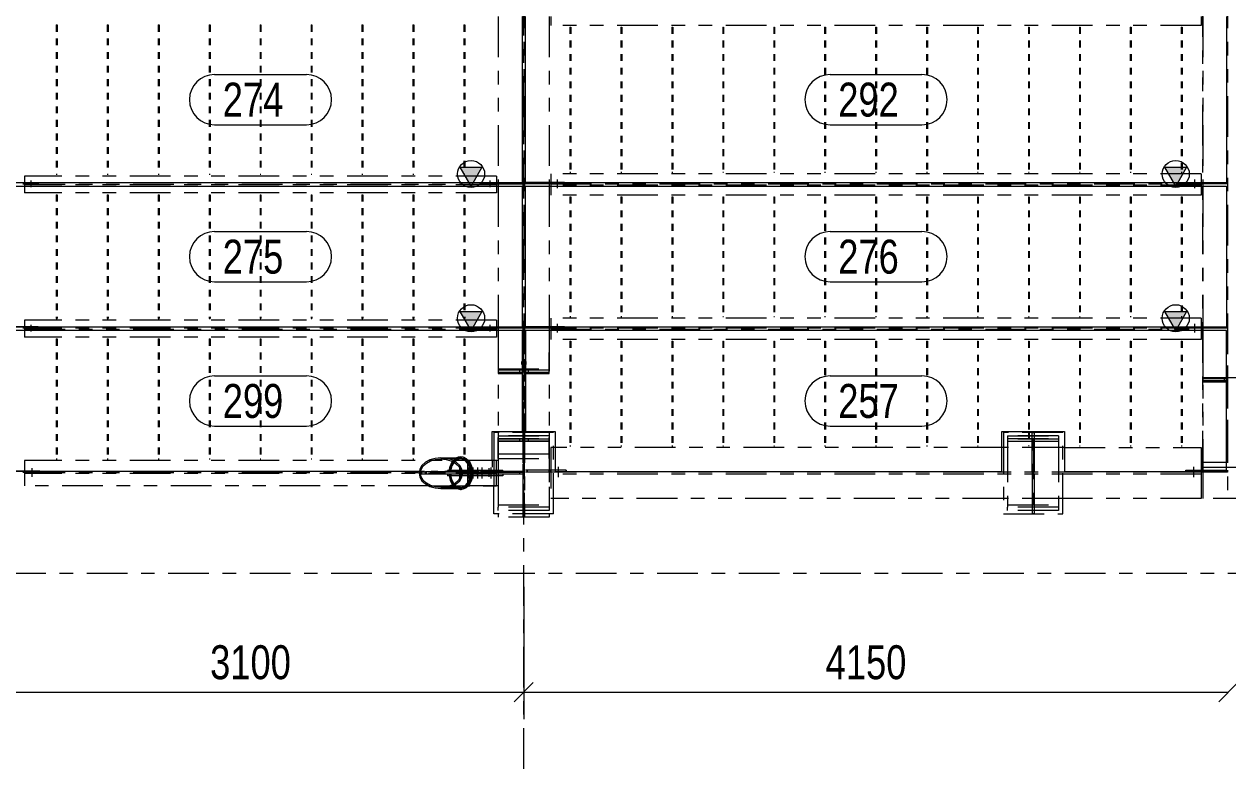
# Model space of a CAD drawing. Header units: millimetres. Extents: x 6786 to 7380, y -302 to 118.
# Drawn here: x 7054.7 to 7143.4, y -234.1 to -179.2 of the extents above; entities that cross this region are included whole.
import ezdxf

# ---------------------------------------------------------------- set-up
doc = ezdxf.new("R2010")
doc.units = ezdxf.units.MM
for name, pattern in [('XKITLINE00', [0]), ('XKITLINE02', [4, 2, -2]), ('XKITLINE03', [6, 3, -1, 1, -1]), ('XKITLINE04', [3, 0.5, -0.5, 0.5, -0.5, 0.5, -0.5]), ('XKITLINE05', [8, 3, -1, 1, -1, 1, -1])]:
    doc.linetypes.add(name, pattern=pattern)
for name, color, linetype, lineweight in [('Bolt', 7, 'Continuous', 0), ('Part', 2, 'Continuous', 0), ('PartMark', 3, 'Continuous', 0), ('S-GRID', 1, 'Continuous', 0), ('Z-DIMENSIONS', 1, 'Continuous', 0)]:
    doc.layers.add(name, color=color, linetype=linetype, lineweight=lineweight)
doc.styles.add('Arial', font='arial.ttf')

msp = doc.modelspace()

# ---------------------------------------------------------------- hatches: boundary and pattern name
at = {"layer": 'Part'}
for points in [[(7086.834, -189.755), (7088.434, -189.755), (7087.634, -191.155)], [(7138.709, -189.755), (7140.309, -189.755), (7139.509, -191.155)], [(7086.834, -200.38), (7088.434, -200.38), (7087.634, -201.78)], [(7138.709, -200.38), (7140.309, -200.38), (7139.509, -201.78)]]:
    msp.add_hatch(color=7, dxfattribs=at).paths.add_polyline_path(points, flags=17)

# ---------------------------------------------------------------- linework, layer by layer
at = {"layer": 'Bolt', "color": 6, "linetype": 'XKITLINE02', "lineweight": 0}
for p, q in [((7055.259, -191.23), (7055.259, -190.73)), ((7055.259, -191.23), (7055.259, -190.73)), ((7089.009, -190.73), (7089.009, -191.23)), ((7089.009, -190.73), (7089.009, -191.23)), ((7094.009, -191.292), (7094.009, -190.667)), ((7094.009, -191.292), (7094.009, -190.667)), ((7140.884, -190.667), (7140.884, -191.292)), ((7140.884, -190.667), (7140.884, -191.292)), ((7055.259, -201.855), (7055.259, -201.355)), ((7055.259, -201.855), (7055.259, -201.355)), ((7089.009, -201.355), (7089.009, -201.855)), ((7089.009, -201.355), (7089.009, -201.855)), ((7094.009, -201.917), (7094.009, -201.292)), ((7094.009, -201.917), (7094.009, -201.292)), ((7140.884, -201.292), (7140.884, -201.917)), ((7140.884, -201.292), (7140.884, -201.917)), ((7055.321, -212.542), (7055.321, -211.917)), ((7055.321, -212.542), (7055.321, -211.917)), ((7055.321, -212.542), (7055.321, -211.917)), ((7088.946, -211.917), (7088.946, -212.542)), ((7088.946, -211.917), (7088.946, -212.542)), ((7088.946, -211.917), (7088.946, -212.542)), ((7094.071, -212.58), (7094.071, -211.83)), ((7094.071, -212.58), (7094.071, -211.83)), ((7094.071, -212.58), (7094.071, -211.83)), ((7094.071, -212.58), (7094.071, -211.83)), ((7140.821, -211.83), (7140.821, -212.58)), ((7140.821, -211.83), (7140.821, -212.58)), ((7140.821, -211.83), (7140.821, -212.58)), ((7140.821, -211.83), (7140.821, -212.58))]:
    msp.add_line(p, q, dxfattribs=at)
at = {"layer": 'Bolt', "color": 7, "linetype": 'XKITLINE02', "lineweight": 0}
for p, q in [((7086.792, -211.874), (7086.792, -212.686)), ((7087.45, -211.874), (7087.45, -212.686))]:
    msp.add_line(p, q, dxfattribs=at)
at = {"layer": 'Bolt', "color": 7, "linetype": 'XKITLINE00', "lineweight": 0}
for p, q in [((7087.773, -211.874), (7087.773, -212.686)), ((7088.107, -211.874), (7088.107, -212.686)), ((7088.43, -211.874), (7088.43, -212.686)), ((7089.087, -211.874), (7089.087, -212.686))]:
    msp.add_line(p, q, dxfattribs=at)
at = {"layer": 'Part', "color": 6, "linetype": 'XKITLINE05', "lineweight": 0}
for p, q in [((7141.509, -212.155), (7141.509, -176.03)), ((7091.44, -176.53), (7091.44, -215.53)), ((7091.577, -176.53), (7091.577, -215.53)), ((7143.315, -176.53), (7143.315, -214.155)), ((7089.634, -178.655), (7089.634, -190.905)), ((7093.384, -178.655), (7093.384, -190.905)), ((7093.509, -178.655), (7093.509, -179.311)), ((7141.384, -178.655), (7141.384, -179.311)), ((7141.509, -178.655), (7141.509, -190.905)), ((7141.384, -179.311), (7093.509, -179.311)), ((7054.759, -190.405), (7054.759, -190.995)), ((7089.509, -190.405), (7054.759, -190.405)), ((7089.509, -190.405), (7089.509, -190.995)), ((7093.509, -190.249), (7093.509, -190.992)), ((7141.384, -190.249), (7093.509, -190.249)), ((7141.384, -190.249), (7141.384, -190.992)), ((7055.759, -190.895), (7052.827, -190.895)), ((7054.759, -190.995), (7054.637, -190.995)), ((7054.759, -190.905), (7054.759, -191.155)), ((7054.759, -190.995), (7089.509, -190.995)), ((7055.759, -190.995), (7054.759, -190.995)), ((7089.509, -191.064), (7054.759, -191.064)), ((7054.759, -191.155), (7054.759, -191.655)), ((7055.759, -190.895), (7055.759, -190.995)), ((7055.759, -190.995), (7055.759, -190.895)), ((7088.509, -190.895), (7091.44, -190.895)), ((7088.509, -190.995), (7088.509, -190.895)), ((7088.509, -190.995), (7088.509, -190.895)), ((7089.509, -190.995), (7088.509, -190.995)), ((7089.509, -190.905), (7089.509, -191.155)), ((7089.591, -190.995), (7089.509, -190.995)), ((7089.509, -191.155), (7089.509, -191.655)), ((7089.571, -190.895), (7089.571, -190.905)), ((7089.571, -190.905), (7089.571, -190.995)), ((7089.622, -190.995), (7089.591, -190.995)), ((7089.634, -190.995), (7089.591, -190.995)), ((7089.631, -190.995), (7089.622, -190.995)), ((7089.634, -190.995), (7089.631, -190.995)), ((7089.634, -190.995), (7089.634, -190.895)), ((7089.634, -190.895), (7089.634, -190.995)), ((7089.634, -190.895), (7089.634, -190.995)), ((7089.634, -190.905), (7089.634, -191.155)), ((7091.44, -190.995), (7089.634, -190.995)), ((7089.634, -191.155), (7089.634, -201.53)), ((7091.252, -190.995), (7091.252, -190.895)), ((7091.252, -190.995), (7091.252, -190.895)), ((7091.44, -190.895), (7091.44, -190.995)), ((7091.577, -190.892), (7091.577, -190.992)), ((7094.509, -190.892), (7091.577, -190.892)), ((7093.427, -190.992), (7091.577, -190.992)), ((7091.765, -190.992), (7091.765, -190.892)), ((7091.765, -190.992), (7091.765, -190.892)), ((7093.384, -190.892), (7093.384, -190.992)), ((7093.384, -190.992), (7093.384, -190.892)), ((7093.384, -190.892), (7093.384, -190.992)), ((7093.384, -190.992), (7093.384, -190.892)), ((7093.384, -190.905), (7093.384, -191.155)), ((7093.446, -190.992), (7093.384, -190.992)), ((7093.384, -191.155), (7093.384, -201.53)), ((7093.446, -190.892), (7093.446, -190.905)), ((7093.446, -190.905), (7093.446, -190.992)), ((7093.509, -190.992), (7093.446, -190.992)), ((7093.509, -190.905), (7093.509, -191.155)), ((7093.509, -190.992), (7141.384, -190.992)), ((7094.509, -190.992), (7093.509, -190.992)), ((7141.384, -191.067), (7093.509, -191.067)), ((7093.509, -191.155), (7093.509, -191.811)), ((7094.509, -190.892), (7094.509, -190.992)), ((7094.509, -190.992), (7094.509, -190.892)), ((7140.384, -190.892), (7143.315, -190.892)), ((7140.384, -190.892), (7140.384, -190.992)), ((7140.384, -190.992), (7140.384, -190.892)), ((7141.384, -190.992), (7140.384, -190.992)), ((7141.384, -190.905), (7141.384, -191.155)), ((7141.466, -190.992), (7141.384, -190.992)), ((7141.384, -191.155), (7141.384, -191.811)), ((7141.446, -190.892), (7141.446, -190.992)), ((7141.446, -190.905), (7141.446, -190.992)), ((7141.466, -190.992), (7141.497, -190.992)), ((7141.506, -190.992), (7141.497, -190.992)), ((7141.497, -190.992), (7141.506, -190.992)), ((7141.509, -190.992), (7141.506, -190.992)), ((7141.509, -190.992), (7141.509, -190.892)), ((7141.509, -190.892), (7141.509, -190.992)), ((7141.509, -190.892), (7141.509, -190.992)), ((7141.509, -190.992), (7141.509, -190.892)), ((7141.509, -190.905), (7141.509, -191.155)), ((7143.315, -190.992), (7141.509, -190.992)), ((7141.509, -191.155), (7141.509, -201.53)), ((7143.127, -190.992), (7143.127, -190.892)), ((7143.127, -190.992), (7143.127, -190.892)), ((7143.315, -190.892), (7143.315, -190.992)), ((7089.509, -191.655), (7054.759, -191.655)), ((7141.384, -191.811), (7093.509, -191.811)), ((7089.509, -201.03), (7054.759, -201.03)), ((7054.759, -201.03), (7054.759, -201.53)), ((7089.509, -201.03), (7089.509, -201.53)), ((7141.384, -200.874), (7093.509, -200.874)), ((7093.509, -200.874), (7093.509, -201.53)), ((7141.384, -200.874), (7141.384, -201.53)), ((7055.759, -201.52), (7052.827, -201.52)), ((7054.759, -201.62), (7054.637, -201.62)), ((7054.759, -201.53), (7054.759, -201.78)), ((7089.509, -201.62), (7054.759, -201.62)), ((7055.759, -201.62), (7054.759, -201.62)), ((7054.759, -201.689), (7089.509, -201.689)), ((7054.759, -201.78), (7054.759, -202.28)), ((7055.759, -201.52), (7055.759, -201.62)), ((7055.759, -201.62), (7055.759, -201.52)), ((7088.509, -201.52), (7091.44, -201.52)), ((7088.509, -201.62), (7088.509, -201.52)), ((7088.509, -201.62), (7088.509, -201.52)), ((7089.509, -201.62), (7088.509, -201.62)), ((7089.509, -201.53), (7089.509, -201.78)), ((7089.591, -201.62), (7089.509, -201.62)), ((7089.509, -201.78), (7089.509, -202.28)), ((7089.571, -201.52), (7089.571, -201.53)), ((7089.571, -201.53), (7089.571, -201.62)), ((7089.622, -201.62), (7089.591, -201.62)), ((7089.634, -201.62), (7089.591, -201.62)), ((7089.631, -201.62), (7089.622, -201.62)), ((7089.634, -201.62), (7089.631, -201.62)), ((7089.634, -201.62), (7089.634, -201.52)), ((7089.634, -201.52), (7089.634, -201.62)), ((7089.634, -201.52), (7089.634, -201.62)), ((7089.634, -201.53), (7089.634, -201.78)), ((7091.44, -201.62), (7089.634, -201.62)), ((7089.634, -201.78), (7089.634, -209.217)), ((7091.252, -201.62), (7091.252, -201.52)), ((7091.252, -201.62), (7091.252, -201.52)), ((7091.44, -201.52), (7091.44, -201.62)), ((7091.577, -201.517), (7091.577, -201.617)), ((7094.509, -201.517), (7091.577, -201.517)), ((7093.427, -201.617), (7091.577, -201.617)), ((7091.765, -201.617), (7091.765, -201.517)), ((7091.765, -201.617), (7091.765, -201.517)), ((7093.384, -201.517), (7093.384, -201.617)), ((7093.384, -201.617), (7093.384, -201.517)), ((7093.384, -201.517), (7093.384, -201.617)), ((7093.384, -201.617), (7093.384, -201.517)), ((7093.384, -201.53), (7093.384, -201.78)), ((7093.446, -201.617), (7093.384, -201.617)), ((7093.384, -201.78), (7093.384, -209.217)), ((7093.446, -201.517), (7093.446, -201.53)), ((7093.446, -201.53), (7093.446, -201.617)), ((7093.509, -201.617), (7093.446, -201.617)), ((7093.509, -201.53), (7093.509, -201.78)), ((7141.384, -201.617), (7093.509, -201.617)), ((7094.509, -201.617), (7093.509, -201.617)), ((7093.509, -201.692), (7141.384, -201.692)), ((7093.509, -201.78), (7093.509, -202.436)), ((7094.509, -201.517), (7094.509, -201.617)), ((7094.509, -201.617), (7094.509, -201.517)), ((7140.384, -201.517), (7143.315, -201.517)), ((7140.384, -201.517), (7140.384, -201.617)), ((7140.384, -201.617), (7140.384, -201.517)), ((7141.384, -201.617), (7140.384, -201.617)), ((7141.384, -201.53), (7141.384, -201.78)), ((7141.466, -201.617), (7141.384, -201.617)), ((7141.384, -201.78), (7141.384, -202.436)), ((7141.446, -201.517), (7141.446, -201.617)), ((7141.446, -201.53), (7141.446, -201.617)), ((7141.466, -201.617), (7141.497, -201.617)), ((7141.506, -201.617), (7141.497, -201.617)), ((7141.497, -201.617), (7141.506, -201.617)), ((7141.509, -201.617), (7141.506, -201.617)), ((7141.509, -201.617), (7141.509, -201.517)), ((7141.509, -201.517), (7141.509, -201.617)), ((7141.509, -201.517), (7141.509, -201.617)), ((7141.509, -201.617), (7141.509, -201.517)), ((7141.509, -201.53), (7141.509, -201.78)), ((7143.315, -201.617), (7141.509, -201.617)), ((7141.509, -201.78), (7141.509, -212.155)), ((7143.127, -201.617), (7143.127, -201.517)), ((7143.127, -201.617), (7143.127, -201.517)), ((7143.315, -201.517), (7143.315, -201.617)), ((7089.509, -202.28), (7054.759, -202.28)), ((7141.384, -202.436), (7093.509, -202.436)), ((7089.634, -203.389), (7089.634, -204.939)), ((7091.446, -203.72), (7091.446, -210.884)), ((7091.571, -210.884), (7091.571, -203.72)), ((7093.384, -204.939), (7093.384, -203.389)), ((7089.634, -204.609), (7093.384, -204.609)), ((7091.44, -204.712), (7089.634, -204.712)), ((7089.634, -204.712), (7089.634, -204.837)), ((7091.19, -204.712), (7091.19, -204.837)), ((7091.346, -204.05), (7091.346, -204.278)), ((7091.446, -204.205), (7091.346, -204.205)), ((7091.44, -204.837), (7091.44, -204.712)), ((7091.446, -204.05), (7091.446, -204.278)), ((7091.571, -204.05), (7091.571, -204.278)), ((7091.671, -204.205), (7091.571, -204.205)), ((7093.384, -204.712), (7091.577, -204.712)), ((7091.577, -204.712), (7091.577, -204.837)), ((7091.671, -204.05), (7091.671, -204.278)), ((7091.827, -204.712), (7091.827, -204.837)), ((7093.384, -204.837), (7093.384, -204.712)), ((7141.509, -204.014), (7141.509, -205.564)), ((7143.221, -204.675), (7143.221, -204.903)), ((7143.321, -204.345), (7143.321, -211.509)), ((7143.321, -204.675), (7143.321, -204.903)), ((7089.634, -204.837), (7091.44, -204.837)), ((7089.634, -204.939), (7091.446, -204.939)), ((7091.571, -204.939), (7093.384, -204.939)), ((7091.577, -204.837), (7093.384, -204.837)), ((7141.509, -205.234), (7145.259, -205.234)), ((7143.315, -205.337), (7141.509, -205.337)), ((7141.509, -205.337), (7141.509, -205.462)), ((7141.509, -205.462), (7143.315, -205.462)), ((7141.509, -205.564), (7143.321, -205.564)), ((7143.065, -205.337), (7143.065, -205.462)), ((7143.321, -204.83), (7143.221, -204.83)), ((7143.315, -205.462), (7143.315, -205.337)), ((7089.321, -209.28), (7089.321, -211.342)), ((7093.696, -209.28), (7089.321, -209.28)), ((7089.634, -209.217), (7089.634, -209.28)), ((7089.634, -209.28), (7089.634, -215.28)), ((7089.634, -209.53), (7089.634, -209.546)), ((7093.384, -209.53), (7089.634, -209.53)), ((7089.634, -209.546), (7093.384, -209.546)), ((7089.634, -209.546), (7089.634, -209.955)), ((7089.634, -209.546), (7089.634, -209.955)), ((7089.634, -211.214), (7089.634, -209.664)), ((7089.634, -209.721), (7093.384, -209.721)), ((7093.384, -209.78), (7089.634, -209.78)), ((7091.44, -209.78), (7089.634, -209.78)), ((7089.634, -209.78), (7089.634, -209.905)), ((7089.634, -209.905), (7091.44, -209.905)), ((7091.471, -209.955), (7089.634, -209.955)), ((7089.634, -209.955), (7089.634, -212.08)), ((7091.19, -209.78), (7091.19, -209.905)), ((7091.44, -209.905), (7091.44, -209.78)), ((7091.471, -214.605), (7091.471, -209.721)), ((7091.471, -209.721), (7091.546, -209.721)), ((7091.546, -209.955), (7091.471, -209.955)), ((7091.471, -209.955), (7091.546, -209.955)), ((7091.546, -209.721), (7091.546, -214.605)), ((7093.384, -209.955), (7091.546, -209.955)), ((7093.384, -209.78), (7091.577, -209.78)), ((7091.577, -209.78), (7091.577, -209.905)), ((7091.577, -209.905), (7093.384, -209.905)), ((7091.827, -209.78), (7091.827, -209.905)), ((7093.384, -209.217), (7093.384, -209.28)), ((7093.384, -209.28), (7093.384, -215.28)), ((7093.384, -209.53), (7093.384, -209.546)), ((7093.384, -209.546), (7093.384, -209.721)), ((7093.384, -209.546), (7093.384, -209.955)), ((7093.384, -211.214), (7093.384, -209.664)), ((7093.384, -209.721), (7093.384, -209.955)), ((7093.384, -209.905), (7093.384, -209.78)), ((7093.384, -209.955), (7093.384, -214.605)), ((7093.696, -215.28), (7093.696, -209.28)), ((7126.821, -209.28), (7126.821, -215.28)), ((7131.196, -209.28), (7126.821, -209.28)), ((7127.134, -209.53), (7127.134, -209.546)), ((7130.884, -209.53), (7127.134, -209.53)), ((7127.134, -209.546), (7130.884, -209.546)), ((7127.134, -209.546), (7127.134, -209.955)), ((7127.134, -209.546), (7127.134, -209.955)), ((7127.134, -209.721), (7130.884, -209.721)), ((7130.884, -209.78), (7127.134, -209.78)), ((7128.971, -209.955), (7127.134, -209.955)), ((7127.134, -209.955), (7127.134, -214.605)), ((7128.934, -212.211), (7128.934, -209.28)), ((7128.934, -209.28), (7129.084, -209.28)), ((7128.971, -214.605), (7128.971, -209.721)), ((7128.971, -209.721), (7129.046, -209.721)), ((7129.046, -209.955), (7128.971, -209.955)), ((7128.971, -209.955), (7129.046, -209.955)), ((7129.046, -209.721), (7129.046, -214.605)), ((7130.884, -209.955), (7129.046, -209.955)), ((7129.084, -209.28), (7129.084, -212.211)), ((7130.884, -209.53), (7130.884, -209.546)), ((7130.884, -209.546), (7130.884, -209.721)), ((7130.884, -209.546), (7130.884, -209.955)), ((7130.884, -209.721), (7130.884, -209.955)), ((7130.884, -209.955), (7130.884, -214.605)), ((7131.196, -215.28), (7131.196, -209.28)), ((7091.446, -210.884), (7089.634, -210.884)), ((7093.384, -210.884), (7091.571, -210.884)), ((7093.509, -210.405), (7093.509, -214.155)), ((7093.696, -210.405), (7093.509, -210.405)), ((7093.821, -210.405), (7093.696, -210.405)), ((7126.696, -210.405), (7093.821, -210.405)), ((7126.821, -210.405), (7126.696, -210.405)), ((7131.196, -210.405), (7126.821, -210.405)), ((7129.084, -210.405), (7128.934, -210.405)), ((7131.321, -210.405), (7131.196, -210.405)), ((7131.321, -210.405), (7141.384, -210.405)), ((7141.384, -210.405), (7141.384, -212.211)), ((7141.509, -211.839), (7141.509, -210.289)), ((7054.759, -211.342), (7054.759, -212.239)), ((7089.509, -211.342), (7054.759, -211.342)), ((7084.017, -211.717), (7083.857, -211.989)), ((7083.96, -212.008), (7084.11, -211.755)), ((7084.272, -211.484), (7084.017, -211.717)), ((7084.11, -211.755), (7084.348, -211.537)), ((7084.604, -211.306), (7084.272, -211.484)), ((7084.348, -211.537), (7084.658, -211.371)), ((7084.991, -211.193), (7084.604, -211.306)), ((7084.658, -211.371), (7085.019, -211.266)), ((7085.407, -211.155), (7084.991, -211.193)), ((7085.019, -211.266), (7085.407, -211.23)), ((7085.407, -211.155), (7086.861, -211.155)), ((7085.822, -211.193), (7085.407, -211.155)), ((7085.407, -211.23), (7085.794, -211.266)), ((7086.861, -211.23), (7085.407, -211.23)), ((7085.794, -211.266), (7086.155, -211.371)), ((7086.209, -211.306), (7085.822, -211.193)), ((7086.042, -212.008), (7086.103, -211.759)), ((7086.095, -212.013), (7086.157, -211.759)), ((7086.099, -211.989), (7086.178, -211.717)), ((7086.204, -211.532), (7086.103, -211.759)), ((7086.224, -211.755), (7086.15, -212.008)), ((7086.155, -211.371), (7086.466, -211.537)), ((7086.157, -211.759), (7086.257, -211.532)), ((7086.178, -211.717), (7086.304, -211.484)), ((7086.337, -211.342), (7086.204, -211.532)), ((7086.541, -211.484), (7086.209, -211.306)), ((7086.341, -211.537), (7086.224, -211.755)), ((7086.257, -211.532), (7086.39, -211.342)), ((7086.304, -211.484), (7086.467, -211.306)), ((7086.496, -211.199), (7086.337, -211.342)), ((7086.382, -211.492), (7086.341, -211.537)), ((7086.493, -211.371), (7086.382, -211.492)), ((7086.39, -211.342), (7086.55, -211.199)), ((7086.466, -211.537), (7086.704, -211.755)), ((7086.467, -211.306), (7086.657, -211.193)), ((7086.671, -211.266), (7086.493, -211.371)), ((7086.496, -211.199), (7086.507, -211.193)), ((7086.584, -211.155), (7086.507, -211.193)), ((7086.796, -211.717), (7086.541, -211.484)), ((7086.55, -211.199), (7086.728, -211.11)), ((7086.674, -211.11), (7086.584, -211.155)), ((7086.657, -211.193), (7086.861, -211.155)), ((7086.861, -211.23), (7086.671, -211.266)), ((7086.861, -211.08), (7086.674, -211.11)), ((7086.704, -211.755), (7086.853, -212.008)), ((7086.728, -211.11), (7086.915, -211.08)), ((7086.957, -211.989), (7086.796, -211.717)), ((7086.861, -211.08), (7086.915, -211.08)), ((7087.049, -211.11), (7086.861, -211.08)), ((7086.861, -211.155), (7087.066, -211.193)), ((7087.052, -211.266), (7086.861, -211.23)), ((7086.915, -211.08), (7087.102, -211.11)), ((7087.226, -211.199), (7087.049, -211.11)), ((7087.229, -211.371), (7087.052, -211.266)), ((7087.066, -211.193), (7087.256, -211.306)), ((7087.102, -211.11), (7087.28, -211.199)), ((7087.386, -211.342), (7087.226, -211.199)), ((7087.382, -211.537), (7087.229, -211.371)), ((7087.256, -211.306), (7087.419, -211.484)), ((7087.28, -211.199), (7087.439, -211.342)), ((7087.499, -211.755), (7087.382, -211.537)), ((7087.384, -213.217), (7087.384, -211.342)), ((7087.384, -211.342), (7087.386, -211.342)), ((7087.44, -211.342), (7087.384, -211.342)), ((7087.519, -211.532), (7087.386, -211.342)), ((7087.419, -211.484), (7087.544, -211.717)), ((7087.439, -211.342), (7087.573, -211.532)), ((7089.634, -211.342), (7087.44, -211.342)), ((7087.572, -212.008), (7087.499, -211.755)), ((7087.619, -211.759), (7087.519, -211.532)), ((7087.544, -211.717), (7087.623, -211.989)), ((7087.573, -211.532), (7087.673, -211.759)), ((7087.682, -212.013), (7087.619, -211.759)), ((7087.673, -211.759), (7087.735, -212.013)), ((7089.321, -211.342), (7089.321, -213.217)), ((7089.509, -213.217), (7089.509, -211.342)), ((7089.634, -211.214), (7093.384, -211.214)), ((7089.634, -211.342), (7089.634, -212.08)), ((7143.321, -211.509), (7141.509, -211.509)), ((7055.884, -212.139), (7052.827, -212.139)), ((7054.759, -212.239), (7054.634, -212.239)), ((7054.759, -212.155), (7054.759, -213.217)), ((7054.759, -212.239), (7089.509, -212.239)), ((7055.884, -212.239), (7054.759, -212.239)), ((7089.509, -212.32), (7054.759, -212.32)), ((7055.884, -212.139), (7055.884, -212.239)), ((7055.884, -212.239), (7055.884, -212.139)), ((7083.857, -211.989), (7083.802, -212.28)), ((7083.802, -212.28), (7083.857, -212.571)), ((7083.857, -212.571), (7084.017, -212.842)), ((7083.909, -212.28), (7083.96, -212.008)), ((7083.96, -212.552), (7083.909, -212.28)), ((7084.11, -212.805), (7083.96, -212.552)), ((7083.983, -212.205), (7083.983, -212.355)), ((7084.332, -212.205), (7083.983, -212.205)), ((7084.332, -212.355), (7083.983, -212.355)), ((7084.272, -212.28), (7084.28, -212.192)), ((7084.28, -212.367), (7084.272, -212.28)), ((7084.333, -212.192), (7084.28, -212.192)), ((7084.333, -212.367), (7084.28, -212.367)), ((7084.333, -212.192), (7084.325, -212.28)), ((7084.325, -212.28), (7084.333, -212.367)), ((7087.635, -212.205), (7084.332, -212.205)), ((7087.635, -212.355), (7084.332, -212.355)), ((7086.133, -212.192), (7084.333, -212.192)), ((7086.133, -212.367), (7084.333, -212.367)), ((7084.762, -212.355), (7084.762, -212.205)), ((7087.74, -212.08), (7085.908, -212.08)), ((7085.908, -212.192), (7085.908, -212.08)), ((7085.908, -212.205), (7085.908, -212.192)), ((7088.099, -212.205), (7085.908, -212.205)), ((7085.908, -212.355), (7085.908, -212.367)), ((7088.099, -212.355), (7085.908, -212.355)), ((7085.908, -212.367), (7085.908, -212.48)), ((7087.74, -212.48), (7085.908, -212.48)), ((7086.027, -212.192), (7086.041, -212.013)), ((7086.133, -212.192), (7086.027, -212.192)), ((7086.027, -212.367), (7086.041, -212.547)), ((7086.133, -212.367), (7086.027, -212.367)), ((7086.041, -212.013), (7086.042, -212.008)), ((7086.041, -212.547), (7086.103, -212.8)), ((7086.08, -212.192), (7086.095, -212.013)), ((7086.095, -212.547), (7086.08, -212.367)), ((7086.081, -212.192), (7086.099, -211.989)), ((7086.099, -212.571), (7086.081, -212.367)), ((7086.157, -212.8), (7086.095, -212.547)), ((7086.178, -212.842), (7086.099, -212.571)), ((7086.15, -212.008), (7086.133, -212.192)), ((7086.888, -212.192), (7086.133, -212.192)), ((7086.133, -212.367), (7086.15, -212.552)), ((7086.888, -212.367), (7086.133, -212.367)), ((7086.15, -212.552), (7086.224, -212.805)), ((7086.853, -212.552), (7086.704, -212.805)), ((7089.08, -212.205), (7086.714, -212.205)), ((7086.714, -212.355), (7086.714, -212.205)), ((7089.08, -212.355), (7086.714, -212.355)), ((7086.796, -212.842), (7086.957, -212.571)), ((7086.8, -212.355), (7086.8, -212.205)), ((7086.853, -212.008), (7086.888, -212.192)), ((7086.888, -212.367), (7086.853, -212.552)), ((7087.642, -212.192), (7086.888, -212.192)), ((7087.642, -212.192), (7086.888, -212.192)), ((7087.642, -212.367), (7086.888, -212.367)), ((7087.642, -212.367), (7086.888, -212.367)), ((7086.995, -212.192), (7086.957, -211.989)), ((7086.957, -212.571), (7086.995, -212.367)), ((7087.384, -212.355), (7087.384, -212.205)), ((7087.499, -212.805), (7087.572, -212.552)), ((7087.623, -212.571), (7087.544, -212.842)), ((7087.589, -212.192), (7087.572, -212.008)), ((7087.572, -212.552), (7087.589, -212.367)), ((7087.619, -212.8), (7087.682, -212.547)), ((7087.623, -211.989), (7087.642, -212.192)), ((7087.642, -212.367), (7087.623, -212.571)), ((7088.991, -212.205), (7087.635, -212.205)), ((7087.635, -212.205), (7087.635, -212.355)), ((7088.991, -212.355), (7087.635, -212.355)), ((7087.749, -212.192), (7087.642, -212.192)), ((7087.749, -212.367), (7087.642, -212.367)), ((7087.735, -212.547), (7087.673, -212.8)), ((7087.696, -212.192), (7087.682, -212.013)), ((7087.682, -212.547), (7087.696, -212.367)), ((7087.735, -212.013), (7087.749, -212.192)), ((7087.749, -212.367), (7087.735, -212.547)), ((7089.971, -212.08), (7087.74, -212.08)), ((7089.971, -212.48), (7087.74, -212.48)), ((7087.78, -212.205), (7087.78, -212.08)), ((7087.78, -212.48), (7087.78, -212.355)), ((7088.099, -212.205), (7088.099, -212.08)), ((7089.08, -212.205), (7088.099, -212.205)), ((7089.08, -212.355), (7088.099, -212.355)), ((7088.099, -212.48), (7088.099, -212.355)), ((7088.384, -212.139), (7091.44, -212.139)), ((7088.384, -212.139), (7088.384, -212.239)), ((7088.384, -212.239), (7088.384, -212.139)), ((7091.44, -212.239), (7088.384, -212.239)), ((7088.991, -212.355), (7088.991, -212.205)), ((7089.971, -212.205), (7089.08, -212.205)), ((7091.471, -212.205), (7089.08, -212.205)), ((7089.971, -212.355), (7089.08, -212.355)), ((7091.471, -212.355), (7089.08, -212.355)), ((7089.255, -212.205), (7089.255, -212.355)), ((7089.571, -212.239), (7089.571, -212.139)), ((7089.571, -212.239), (7089.571, -212.139)), ((7089.634, -212.08), (7089.634, -212.48)), ((7089.634, -212.08), (7089.634, -212.48)), ((7089.634, -212.139), (7089.634, -212.239)), ((7089.634, -212.239), (7089.634, -212.139)), ((7089.634, -212.139), (7089.634, -212.239)), ((7089.634, -212.48), (7089.634, -214.605)), ((7089.634, -212.48), (7089.634, -213.217)), ((7089.971, -212.08), (7089.971, -212.205)), ((7089.971, -212.355), (7089.971, -212.48)), ((7091.221, -212.355), (7091.221, -212.205)), ((7091.252, -212.239), (7091.252, -212.139)), ((7091.252, -212.139), (7091.252, -212.239)), ((7091.44, -212.139), (7091.44, -212.239)), ((7091.471, -212.205), (7091.471, -212.355)), ((7091.577, -212.211), (7091.577, -212.061)), ((7094.634, -212.061), (7091.577, -212.061)), ((7094.634, -212.211), (7091.577, -212.211)), ((7091.765, -212.211), (7091.765, -212.061)), ((7091.765, -212.061), (7091.765, -212.211)), ((7093.384, -212.061), (7093.384, -212.211)), ((7093.384, -212.211), (7093.384, -212.061)), ((7093.384, -212.061), (7093.384, -212.211)), ((7093.446, -212.211), (7093.446, -212.061)), ((7093.446, -212.211), (7093.446, -212.061)), ((7141.384, -212.211), (7093.509, -212.211)), ((7141.384, -212.349), (7093.509, -212.349)), ((7094.634, -212.061), (7094.634, -212.211)), ((7094.634, -212.211), (7094.634, -212.061)), ((7129.084, -211.961), (7128.934, -211.961)), ((7128.934, -212.211), (7129.084, -212.211)), ((7128.934, -212.349), (7128.934, -215.28)), ((7128.934, -212.349), (7129.084, -212.349)), ((7129.084, -212.599), (7128.934, -212.599)), ((7129.084, -212.349), (7129.084, -215.28)), ((7140.259, -212.061), (7143.315, -212.061)), ((7140.259, -212.211), (7140.259, -212.061)), ((7140.259, -212.211), (7140.259, -212.061)), ((7141.384, -212.211), (7140.259, -212.211)), ((7141.384, -212.155), (7141.384, -214.155)), ((7141.466, -212.211), (7141.384, -212.211)), ((7141.446, -212.061), (7141.446, -212.155)), ((7141.446, -212.155), (7141.446, -212.211)), ((7141.497, -212.211), (7141.466, -212.211)), ((7141.509, -212.211), (7141.466, -212.211)), ((7141.506, -212.211), (7141.497, -212.211)), ((7141.509, -212.211), (7141.506, -212.211)), ((7141.509, -211.839), (7145.259, -211.839)), ((7141.509, -212.211), (7141.509, -212.061)), ((7141.509, -212.061), (7141.509, -212.211)), ((7141.509, -212.061), (7141.509, -212.211)), ((7141.509, -212.155), (7141.509, -214.155)), ((7143.315, -212.211), (7141.509, -212.211)), ((7143.127, -212.211), (7143.127, -212.061)), ((7143.127, -212.211), (7143.127, -212.061)), ((7143.315, -212.061), (7143.315, -212.211)), ((7084.536, -213.217), (7054.759, -213.217)), ((7084.017, -212.842), (7084.272, -213.075)), ((7084.348, -213.022), (7084.11, -212.805)), ((7084.272, -213.075), (7084.604, -213.254)), ((7084.658, -213.189), (7084.348, -213.022)), ((7084.536, -213.217), (7089.509, -213.217)), ((7084.604, -213.254), (7084.991, -213.366)), ((7085.019, -213.294), (7084.658, -213.189)), ((7084.991, -213.366), (7085.407, -213.405)), ((7085.407, -213.33), (7085.019, -213.294)), ((7085.794, -213.294), (7085.407, -213.33)), ((7086.861, -213.33), (7085.407, -213.33)), ((7085.407, -213.405), (7085.822, -213.366)), ((7085.407, -213.405), (7086.861, -213.405)), ((7086.155, -213.189), (7085.794, -213.294)), ((7085.822, -213.366), (7086.209, -213.254)), ((7086.103, -212.8), (7086.204, -213.028)), ((7086.466, -213.022), (7086.155, -213.189)), ((7086.257, -213.028), (7086.157, -212.8)), ((7086.304, -213.075), (7086.178, -212.842)), ((7086.204, -213.028), (7086.337, -213.218)), ((7086.209, -213.254), (7086.541, -213.075)), ((7086.224, -212.805), (7086.341, -213.022)), ((7086.39, -213.218), (7086.257, -213.028)), ((7086.467, -213.254), (7086.304, -213.075)), ((7086.337, -213.218), (7086.496, -213.361)), ((7086.382, -213.067), (7086.341, -213.022)), ((7086.493, -213.189), (7086.382, -213.067)), ((7086.55, -213.361), (7086.39, -213.218)), ((7086.704, -212.805), (7086.466, -213.022)), ((7086.657, -213.366), (7086.467, -213.254)), ((7086.493, -213.189), (7086.671, -213.294)), ((7086.496, -213.361), (7086.507, -213.366)), ((7086.584, -213.405), (7086.507, -213.366)), ((7086.541, -213.075), (7086.796, -212.842)), ((7086.728, -213.45), (7086.55, -213.361)), ((7086.674, -213.45), (7086.584, -213.405)), ((7086.861, -213.405), (7086.657, -213.366)), ((7086.671, -213.294), (7086.861, -213.33)), ((7086.674, -213.45), (7086.861, -213.48)), ((7086.915, -213.48), (7086.728, -213.45)), ((7086.861, -213.33), (7087.052, -213.294)), ((7087.066, -213.366), (7086.861, -213.405)), ((7086.861, -213.48), (7087.049, -213.45)), ((7086.861, -213.48), (7086.915, -213.48)), ((7087.102, -213.45), (7086.915, -213.48)), ((7087.049, -213.45), (7087.226, -213.361)), ((7087.052, -213.294), (7087.229, -213.189)), ((7087.256, -213.254), (7087.066, -213.366)), ((7087.28, -213.361), (7087.102, -213.45)), ((7087.226, -213.361), (7087.386, -213.218)), ((7087.229, -213.189), (7087.382, -213.022)), ((7087.419, -213.075), (7087.256, -213.254)), ((7087.439, -213.218), (7087.28, -213.361)), ((7087.382, -213.022), (7087.499, -212.805)), ((7087.384, -213.217), (7087.387, -213.217)), ((7087.384, -213.217), (7087.386, -213.217)), ((7087.386, -213.218), (7087.519, -213.028)), ((7087.386, -213.217), (7087.44, -213.217)), ((7087.544, -212.842), (7087.419, -213.075)), ((7087.573, -213.028), (7087.439, -213.218)), ((7089.634, -213.217), (7087.44, -213.217)), ((7087.519, -213.028), (7087.619, -212.8)), ((7087.673, -212.8), (7087.573, -213.028)), ((7089.321, -215.28), (7089.321, -213.217)), ((7093.696, -214.155), (7093.509, -214.155)), ((7126.821, -214.155), (7093.696, -214.155)), ((7131.196, -214.155), (7126.821, -214.155)), ((7129.084, -214.155), (7128.934, -214.155)), ((7141.384, -214.155), (7131.196, -214.155)), ((7145.259, -214.155), (7141.509, -214.155)), ((7093.696, -215.28), (7089.321, -215.28)), ((7089.634, -214.605), (7093.384, -214.605)), ((7089.634, -214.605), (7089.634, -214.78)), ((7089.634, -214.605), (7089.634, -214.78)), ((7093.384, -214.78), (7089.634, -214.78)), ((7089.634, -215.03), (7089.634, -214.78)), ((7093.384, -215.03), (7089.634, -215.03)), ((7089.634, -215.28), (7089.634, -215.53)), ((7091.546, -214.605), (7091.471, -214.605)), ((7093.384, -214.605), (7093.384, -214.78)), ((7093.384, -214.605), (7093.384, -214.78)), ((7093.384, -214.78), (7093.384, -215.03)), ((7093.384, -215.28), (7093.384, -215.53)), ((7126.821, -215.28), (7131.196, -215.28)), ((7127.134, -214.605), (7130.884, -214.605)), ((7127.134, -214.605), (7127.134, -214.78)), ((7127.134, -214.605), (7127.134, -214.78)), ((7130.884, -214.78), (7127.134, -214.78)), ((7127.134, -215.03), (7127.134, -214.78)), ((7130.884, -215.03), (7127.134, -215.03)), ((7129.084, -215.28), (7128.934, -215.28)), ((7129.046, -214.605), (7128.971, -214.605)), ((7130.884, -214.605), (7130.884, -214.78)), ((7130.884, -214.605), (7130.884, -214.78)), ((7130.884, -214.78), (7130.884, -215.03)), ((7093.384, -215.53), (7089.634, -215.53))]:
    msp.add_line(p, q, dxfattribs=at)
at = {"layer": 'Part', "color": 7, "linetype": 'XKITLINE00', "lineweight": 0}
for p, q in [((7091.384, -178.655), (7091.384, -190.905)), ((7091.634, -190.905), (7091.634, -178.655)), ((7143.259, -178.655), (7143.259, -190.905)), ((7087.634, -191.155), (7086.834, -189.755)), ((7086.834, -189.755), (7088.434, -189.755)), ((7088.434, -189.755), (7087.634, -191.155)), ((7139.509, -191.155), (7138.709, -189.755)), ((7138.709, -189.755), (7140.309, -189.755)), ((7140.309, -189.755), (7139.509, -191.155)), ((7091.384, -190.905), (7052.884, -190.905)), ((7052.884, -191.155), (7091.384, -191.155)), ((7091.384, -191.155), (7091.384, -201.53)), ((7143.259, -190.905), (7091.634, -190.905)), ((7091.634, -201.53), (7091.634, -191.155)), ((7091.634, -191.155), (7143.259, -191.155)), ((7143.259, -191.155), (7143.259, -201.53)), ((7087.634, -201.78), (7086.834, -200.38)), ((7086.834, -200.38), (7088.434, -200.38)), ((7088.434, -200.38), (7087.634, -201.78)), ((7139.509, -201.78), (7138.709, -200.38)), ((7138.709, -200.38), (7140.309, -200.38)), ((7140.309, -200.38), (7139.509, -201.78)), ((7091.384, -201.53), (7052.884, -201.53)), ((7091.384, -201.78), (7052.884, -201.78)), ((7091.384, -201.78), (7091.384, -209.217)), ((7143.259, -201.53), (7091.634, -201.53)), ((7143.259, -201.78), (7091.634, -201.78)), ((7091.634, -201.78), (7091.634, -209.217)), ((7143.259, -212.155), (7143.259, -201.78)), ((7089.196, -211.342), (7089.196, -209.217)), ((7089.196, -209.217), (7091.384, -209.217)), ((7091.634, -209.217), (7093.821, -209.217)), ((7093.821, -209.217), (7093.821, -212.155)), ((7126.696, -212.155), (7126.696, -209.217)), ((7126.696, -209.217), (7131.321, -209.217)), ((7128.665, -209.217), (7128.665, -209.28)), ((7128.727, -209.217), (7128.727, -209.28)), ((7131.321, -209.217), (7131.321, -212.155)), ((7083.826, -212.155), (7052.884, -212.155)), ((7093.821, -212.155), (7126.696, -212.155)), ((7131.321, -212.155), (7143.259, -212.155))]:
    msp.add_line(p, q, dxfattribs=at)
at = {"layer": 'Part', "color": 2, "linetype": 'XKITLINE04', "lineweight": 0}
for p, q in [((7057.102, -179.28), (7057.165, -179.28)), ((7057.102, -179.28), (7057.102, -190.28)), ((7057.165, -179.28), (7057.165, -190.28)), ((7060.852, -179.28), (7060.915, -179.28)), ((7060.852, -179.28), (7060.852, -190.28)), ((7060.915, -179.28), (7060.915, -190.28)), ((7064.602, -179.28), (7064.665, -179.28)), ((7064.602, -179.28), (7064.602, -190.28)), ((7064.665, -179.28), (7064.665, -190.28)), ((7068.352, -179.28), (7068.415, -179.28)), ((7068.352, -179.28), (7068.352, -190.28)), ((7068.415, -179.28), (7068.415, -190.28)), ((7072.102, -179.28), (7072.165, -179.28)), ((7072.102, -179.28), (7072.102, -190.28)), ((7072.165, -179.28), (7072.165, -190.28)), ((7075.852, -179.28), (7075.915, -179.28)), ((7075.852, -179.28), (7075.852, -190.28)), ((7075.915, -179.28), (7075.915, -190.28)), ((7079.602, -179.28), (7079.665, -179.28)), ((7079.602, -179.28), (7079.602, -190.28)), ((7079.665, -179.28), (7079.665, -190.28)), ((7083.352, -179.28), (7083.415, -179.28)), ((7083.352, -179.28), (7083.352, -190.28)), ((7083.415, -179.28), (7083.415, -190.28)), ((7087.102, -179.28), (7087.165, -179.28)), ((7087.102, -179.28), (7087.102, -190.28)), ((7087.165, -179.28), (7087.165, -190.28)), ((7094.915, -179.436), (7094.977, -179.436)), ((7094.915, -179.436), (7094.915, -190.124)), ((7094.977, -179.436), (7094.977, -190.124)), ((7098.665, -179.436), (7098.727, -179.436)), ((7098.665, -179.436), (7098.665, -190.124)), ((7098.727, -179.436), (7098.727, -190.124)), ((7102.415, -179.436), (7102.477, -179.436)), ((7102.415, -179.436), (7102.415, -190.124)), ((7102.477, -179.436), (7102.477, -190.124)), ((7106.165, -179.436), (7106.227, -179.436)), ((7106.165, -179.436), (7106.165, -190.124)), ((7106.227, -179.436), (7106.227, -190.124)), ((7109.915, -179.436), (7109.977, -179.436)), ((7109.915, -179.436), (7109.915, -190.124)), ((7109.977, -179.436), (7109.977, -190.124)), ((7113.665, -179.436), (7113.727, -179.436)), ((7113.665, -179.436), (7113.665, -190.124)), ((7113.727, -179.436), (7113.727, -190.124)), ((7117.415, -179.436), (7117.477, -179.436)), ((7117.415, -179.436), (7117.415, -190.124)), ((7117.477, -179.436), (7117.477, -190.124)), ((7121.165, -179.436), (7121.227, -179.436)), ((7121.165, -179.436), (7121.165, -190.124)), ((7121.227, -179.436), (7121.227, -190.124)), ((7124.915, -179.436), (7124.977, -179.436)), ((7124.915, -179.436), (7124.915, -190.124)), ((7124.977, -179.436), (7124.977, -190.124)), ((7128.665, -179.436), (7128.727, -179.436)), ((7128.665, -179.436), (7128.665, -190.124)), ((7128.727, -179.436), (7128.727, -190.124)), ((7132.415, -179.436), (7132.477, -179.436)), ((7132.415, -179.436), (7132.415, -190.124)), ((7132.477, -179.436), (7132.477, -190.124)), ((7136.165, -179.436), (7136.227, -179.436)), ((7136.165, -179.436), (7136.165, -190.124)), ((7136.227, -179.436), (7136.227, -190.124)), ((7139.915, -179.436), (7139.977, -179.436)), ((7139.915, -179.436), (7139.915, -190.124)), ((7139.977, -179.436), (7139.977, -190.124)), ((7057.102, -190.28), (7057.165, -190.28)), ((7060.852, -190.28), (7060.915, -190.28)), ((7064.602, -190.28), (7064.665, -190.28)), ((7068.352, -190.28), (7068.415, -190.28)), ((7072.102, -190.28), (7072.165, -190.28)), ((7075.852, -190.28), (7075.915, -190.28)), ((7079.602, -190.28), (7079.665, -190.28)), ((7083.352, -190.28), (7083.415, -190.28)), ((7087.102, -190.28), (7087.165, -190.28)), ((7094.915, -190.124), (7094.977, -190.124)), ((7098.665, -190.124), (7098.727, -190.124)), ((7102.415, -190.124), (7102.477, -190.124)), ((7106.165, -190.124), (7106.227, -190.124)), ((7109.915, -190.124), (7109.977, -190.124)), ((7113.665, -190.124), (7113.727, -190.124)), ((7117.415, -190.124), (7117.477, -190.124)), ((7121.165, -190.124), (7121.227, -190.124)), ((7124.915, -190.124), (7124.977, -190.124)), ((7128.665, -190.124), (7128.727, -190.124)), ((7132.415, -190.124), (7132.477, -190.124)), ((7136.165, -190.124), (7136.227, -190.124)), ((7139.915, -190.124), (7139.977, -190.124)), ((7057.102, -191.78), (7057.165, -191.78)), ((7057.102, -191.78), (7057.102, -200.905)), ((7057.165, -191.78), (7057.165, -200.905)), ((7060.852, -191.78), (7060.915, -191.78)), ((7060.852, -191.78), (7060.852, -200.905)), ((7060.915, -191.78), (7060.915, -200.905)), ((7064.602, -191.78), (7064.665, -191.78)), ((7064.602, -191.78), (7064.602, -200.905)), ((7064.665, -191.78), (7064.665, -200.905)), ((7068.352, -191.78), (7068.415, -191.78)), ((7068.352, -191.78), (7068.352, -200.905)), ((7068.415, -191.78), (7068.415, -200.905)), ((7072.102, -191.78), (7072.165, -191.78)), ((7072.102, -191.78), (7072.102, -200.905)), ((7072.165, -191.78), (7072.165, -200.905)), ((7075.852, -191.78), (7075.915, -191.78)), ((7075.852, -191.78), (7075.852, -200.905)), ((7075.915, -191.78), (7075.915, -200.905)), ((7079.602, -191.78), (7079.665, -191.78)), ((7079.602, -191.78), (7079.602, -200.905)), ((7079.665, -191.78), (7079.665, -200.905)), ((7083.352, -191.78), (7083.415, -191.78)), ((7083.352, -191.78), (7083.352, -200.905)), ((7083.415, -191.78), (7083.415, -200.905)), ((7087.102, -191.78), (7087.165, -191.78)), ((7087.102, -191.78), (7087.102, -200.905)), ((7087.165, -191.78), (7087.165, -200.905)), ((7094.915, -191.936), (7094.977, -191.936)), ((7094.915, -191.936), (7094.915, -200.749)), ((7094.977, -191.936), (7094.977, -200.749)), ((7098.665, -191.936), (7098.727, -191.936)), ((7098.665, -191.936), (7098.665, -200.749)), ((7098.727, -191.936), (7098.727, -200.749)), ((7102.415, -191.936), (7102.477, -191.936)), ((7102.415, -191.936), (7102.415, -200.749)), ((7102.477, -191.936), (7102.477, -200.749)), ((7106.165, -191.936), (7106.227, -191.936)), ((7106.165, -191.936), (7106.165, -200.749)), ((7106.227, -191.936), (7106.227, -200.749)), ((7109.915, -191.936), (7109.977, -191.936)), ((7109.915, -191.936), (7109.915, -200.749)), ((7109.977, -191.936), (7109.977, -200.749)), ((7113.665, -191.936), (7113.727, -191.936)), ((7113.665, -191.936), (7113.665, -200.749)), ((7113.727, -191.936), (7113.727, -200.749)), ((7117.415, -191.936), (7117.477, -191.936)), ((7117.415, -191.936), (7117.415, -200.749)), ((7117.477, -191.936), (7117.477, -200.749)), ((7121.165, -191.936), (7121.227, -191.936)), ((7121.165, -191.936), (7121.165, -200.749)), ((7121.227, -191.936), (7121.227, -200.749)), ((7124.915, -191.936), (7124.977, -191.936)), ((7124.915, -191.936), (7124.915, -200.749)), ((7124.977, -191.936), (7124.977, -200.749)), ((7128.665, -191.936), (7128.727, -191.936)), ((7128.665, -191.936), (7128.665, -200.749)), ((7128.727, -191.936), (7128.727, -200.749)), ((7132.415, -191.936), (7132.477, -191.936)), ((7132.415, -191.936), (7132.415, -200.749)), ((7132.477, -191.936), (7132.477, -200.749)), ((7136.165, -191.936), (7136.227, -191.936)), ((7136.165, -191.936), (7136.165, -200.749)), ((7136.227, -191.936), (7136.227, -200.749)), ((7139.915, -191.936), (7139.977, -191.936)), ((7139.915, -191.936), (7139.915, -200.749)), ((7139.977, -191.936), (7139.977, -200.749)), ((7057.102, -200.905), (7057.165, -200.905)), ((7060.852, -200.905), (7060.915, -200.905)), ((7064.602, -200.905), (7064.665, -200.905)), ((7068.352, -200.905), (7068.415, -200.905)), ((7072.102, -200.905), (7072.165, -200.905)), ((7075.852, -200.905), (7075.915, -200.905)), ((7079.602, -200.905), (7079.665, -200.905)), ((7083.352, -200.905), (7083.415, -200.905)), ((7087.102, -200.905), (7087.165, -200.905)), ((7094.915, -200.749), (7094.977, -200.749)), ((7098.665, -200.749), (7098.727, -200.749)), ((7102.415, -200.749), (7102.477, -200.749)), ((7106.165, -200.749), (7106.227, -200.749)), ((7109.915, -200.749), (7109.977, -200.749)), ((7113.665, -200.749), (7113.727, -200.749)), ((7117.415, -200.749), (7117.477, -200.749)), ((7121.165, -200.749), (7121.227, -200.749)), ((7124.915, -200.749), (7124.977, -200.749)), ((7128.665, -200.749), (7128.727, -200.749)), ((7132.415, -200.749), (7132.477, -200.749)), ((7136.165, -200.749), (7136.227, -200.749)), ((7139.915, -200.749), (7139.977, -200.749)), ((7057.102, -202.405), (7057.165, -202.405)), ((7057.102, -202.405), (7057.102, -211.217)), ((7057.165, -202.405), (7057.165, -211.217)), ((7060.852, -202.405), (7060.915, -202.405)), ((7060.852, -202.405), (7060.852, -211.217)), ((7060.915, -202.405), (7060.915, -211.217)), ((7064.602, -202.405), (7064.665, -202.405)), ((7064.602, -202.405), (7064.602, -211.217)), ((7064.665, -202.405), (7064.665, -211.217)), ((7068.352, -202.405), (7068.415, -202.405)), ((7068.352, -202.405), (7068.352, -211.217)), ((7068.415, -202.405), (7068.415, -211.217)), ((7072.102, -202.405), (7072.165, -202.405)), ((7072.102, -202.405), (7072.102, -211.217)), ((7072.165, -202.405), (7072.165, -211.217)), ((7075.852, -202.405), (7075.915, -202.405)), ((7075.852, -202.405), (7075.852, -211.217)), ((7075.915, -202.405), (7075.915, -211.217)), ((7079.602, -202.405), (7079.665, -202.405)), ((7079.602, -202.405), (7079.602, -211.217)), ((7079.665, -202.405), (7079.665, -211.217)), ((7083.352, -202.405), (7083.415, -202.405)), ((7083.352, -202.405), (7083.352, -211.217)), ((7083.415, -202.405), (7083.415, -211.217)), ((7087.102, -202.405), (7087.165, -202.405)), ((7087.102, -202.405), (7087.102, -211.217)), ((7087.165, -202.405), (7087.165, -211.217)), ((7094.915, -202.561), (7094.977, -202.561)), ((7094.915, -202.561), (7094.915, -210.28)), ((7094.977, -202.561), (7094.977, -210.28)), ((7098.665, -202.561), (7098.727, -202.561)), ((7098.665, -202.561), (7098.665, -210.28)), ((7098.727, -202.561), (7098.727, -210.28)), ((7102.415, -202.561), (7102.477, -202.561)), ((7102.415, -202.561), (7102.415, -210.28)), ((7102.477, -202.561), (7102.477, -210.28)), ((7106.165, -202.561), (7106.227, -202.561)), ((7106.165, -202.561), (7106.165, -210.28)), ((7106.227, -202.561), (7106.227, -210.28)), ((7109.915, -202.561), (7109.977, -202.561)), ((7109.915, -202.561), (7109.915, -210.28)), ((7109.977, -202.561), (7109.977, -210.28)), ((7113.665, -202.561), (7113.727, -202.561)), ((7113.665, -202.561), (7113.665, -210.28)), ((7113.727, -202.561), (7113.727, -210.28)), ((7117.415, -202.561), (7117.477, -202.561)), ((7117.415, -202.561), (7117.415, -210.28)), ((7117.477, -202.561), (7117.477, -210.28)), ((7121.165, -202.561), (7121.227, -202.561)), ((7121.165, -202.561), (7121.165, -210.28)), ((7121.227, -202.561), (7121.227, -210.28)), ((7124.915, -202.561), (7124.977, -202.561)), ((7124.915, -202.561), (7124.915, -210.28)), ((7124.977, -202.561), (7124.977, -210.28)), ((7128.665, -202.561), (7128.727, -202.561)), ((7128.665, -202.561), (7128.665, -209.217)), ((7128.727, -202.561), (7128.727, -209.217)), ((7132.415, -202.561), (7132.477, -202.561)), ((7132.415, -202.561), (7132.415, -210.28)), ((7132.477, -202.561), (7132.477, -210.28)), ((7136.165, -202.561), (7136.227, -202.561)), ((7136.165, -202.561), (7136.165, -210.28)), ((7136.227, -202.561), (7136.227, -210.28)), ((7139.915, -202.561), (7139.977, -202.561)), ((7139.915, -202.561), (7139.915, -210.28)), ((7139.977, -202.561), (7139.977, -210.28)), ((7128.665, -209.28), (7128.665, -210.28)), ((7128.727, -209.28), (7128.727, -210.28)), ((7094.915, -210.28), (7094.977, -210.28)), ((7098.665, -210.28), (7098.727, -210.28)), ((7102.415, -210.28), (7102.477, -210.28)), ((7106.165, -210.28), (7106.227, -210.28)), ((7109.915, -210.28), (7109.977, -210.28)), ((7113.665, -210.28), (7113.727, -210.28)), ((7117.415, -210.28), (7117.477, -210.28)), ((7121.165, -210.28), (7121.227, -210.28)), ((7124.915, -210.28), (7124.977, -210.28)), ((7128.727, -210.28), (7128.665, -210.28)), ((7132.415, -210.28), (7132.477, -210.28)), ((7136.165, -210.28), (7136.227, -210.28)), ((7139.915, -210.28), (7139.977, -210.28)), ((7057.102, -211.217), (7057.165, -211.217)), ((7060.852, -211.217), (7060.915, -211.217)), ((7064.602, -211.217), (7064.665, -211.217)), ((7068.352, -211.217), (7068.415, -211.217)), ((7072.102, -211.217), (7072.165, -211.217)), ((7075.852, -211.217), (7075.915, -211.217)), ((7079.602, -211.217), (7079.665, -211.217)), ((7083.352, -211.217), (7083.415, -211.217)), ((7087.102, -211.217), (7087.165, -211.217)), ((7089.196, -211.342), (7089.196, -212.155)), ((7089.196, -212.155), (7083.826, -212.155))]:
    msp.add_line(p, q, dxfattribs=at)
at = {"layer": 'Part', "color": 7, "linetype": 'XKITLINE00', "lineweight": 0}
for centre in [(7087.634, -190.255), (7139.509, -190.255), (7087.634, -200.88), (7139.509, -200.88)]:
    msp.add_circle(centre, 1, dxfattribs=at)
at = {"layer": 'PartMark', "color": 1, "linetype": 'XKITLINE00', "lineweight": 0}
for p, q in [((7068.752, -182.93), (7075.515, -182.93)), ((7114.065, -182.93), (7120.828, -182.93)), ((7068.752, -186.63), (7075.515, -186.63)), ((7114.065, -186.63), (7120.828, -186.63)), ((7068.752, -194.492), (7075.515, -194.492)), ((7114.065, -194.492), (7120.828, -194.492)), ((7068.752, -198.192), (7075.515, -198.192)), ((7114.065, -198.192), (7120.828, -198.192)), ((7068.752, -205.117), (7075.515, -205.117)), ((7114.065, -205.117), (7120.828, -205.117)), ((7068.752, -208.817), (7075.515, -208.817)), ((7114.065, -208.817), (7120.828, -208.817))]:
    msp.add_line(p, q, dxfattribs=at)
for centre, start, end in [((7068.752, -184.78), 90, 270), ((7075.515, -184.78), 270, 90), ((7114.065, -184.78), 90, 270), ((7120.828, -184.78), 270, 90), ((7068.752, -196.342), 90, 270), ((7075.515, -196.342), 270, 90), ((7114.065, -196.342), 90, 270), ((7120.828, -196.342), 270, 90), ((7068.752, -206.967), 90, 270), ((7075.515, -206.967), 270, 90), ((7114.065, -206.967), 90, 270), ((7120.828, -206.967), 270, 90)]:
    msp.add_arc(centre, 1.85, start, end, dxfattribs=at)
at = {"layer": 'S-GRID', "color": 4, "linetype": 'XKITLINE03', "lineweight": 0}
for p, q in [((7091.509, -234.061), (7091.509, 80.155)), ((6837.336, -219.655), (7235.007, -219.655))]:
    msp.add_line(p, q, dxfattribs=at)
at = {"layer": 'Z-DIMENSIONS', "color": 1, "linetype": 'XKITLINE00', "lineweight": 0}
for p, q in [((7091.509, -220.655), (7091.509, -230.404)), ((7091.509, -220.655), (7091.509, -230.404)), ((7092.216, -227.696), (7090.802, -229.111)), ((7092.216, -227.696), (7090.802, -229.111)), ((7144.091, -227.696), (7142.677, -229.111)), ((7144.091, -227.696), (7142.677, -229.111)), ((7052.759, -228.404), (7091.509, -228.404)), ((7091.509, -228.404), (7143.384, -228.404))]:
    msp.add_line(p, q, dxfattribs=at)
at = {"layer": 'Z-DIMENSIONS', "color": 3}
msp.add_point((7091.509, -228.404), dxfattribs=at)
msp.add_point((7091.509, -228.404), dxfattribs=at)

# ---------------------------------------------------------------- texts
at = {"layer": 'PartMark', "color": 7, "style": 'Arial', "width": 0.765}
for s, p in [('274', (7069.352, -186.03)), ('292', (7114.665, -186.03)), ('275', (7069.352, -197.592)), ('276', (7114.665, -197.592)), ('299', (7069.352, -208.217)), ('257', (7114.665, -208.217))]:
    msp.add_text(s, height=2.5, dxfattribs=at).set_placement(p)
at = {"layer": 'Z-DIMENSIONS', "color": 3, "style": 'Arial', "width": 0.765}
for s, p in [('3100', (7068.425, -227.454)), ('4150', (7113.738, -227.454))]:
    msp.add_text(s, height=2.5, dxfattribs=at).set_placement(p)

doc.saveas('drawing.dxf')
